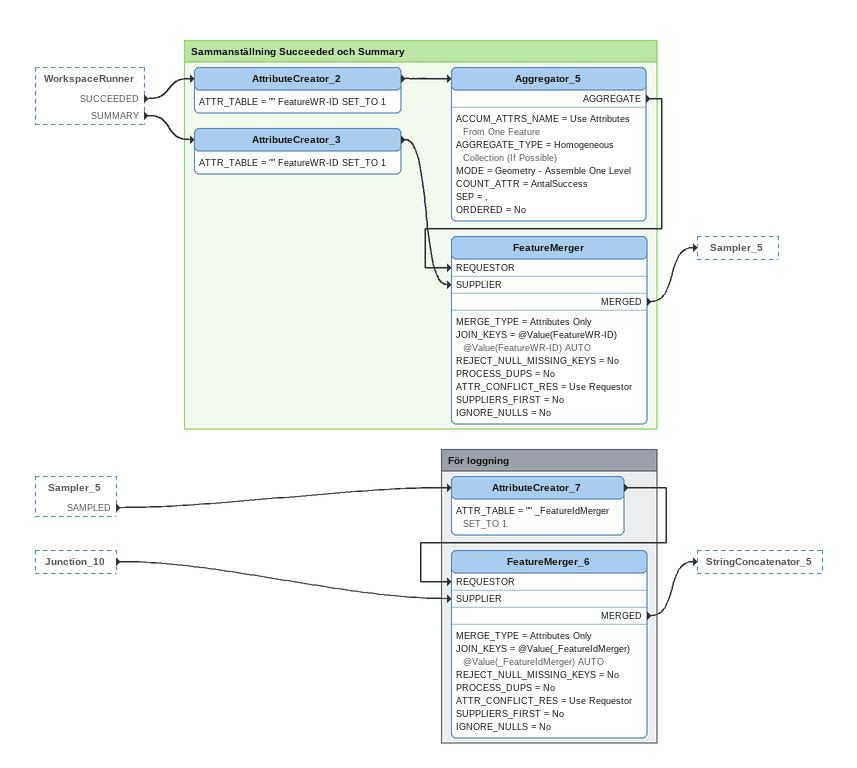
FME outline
WorkspaceRunner [outside]
    SUCCEEDED -> AttributeCreator_2
    SUMMARY -> AttributeCreator_3
Sampler_5 [outside]
    SAMPLED -> AttributeCreator_7
Junction_10 [outside]
    -> FeatureMerger_6 [SUPPLIER]

Bookmark: Sammanställning Succeeded och Summary
AttributeCreator_2
    ATTR_TABLE = "" FeatureWR-ID SET_TO 1
    -> Aggregator_5
Aggregator_5
    ACCUM_ATTRS_NAME = Use Attributes From One Feature
    AGGREGATE_TYPE = Homogeneous Collection (If Possible)
    MODE = Geometry - Assemble One Level
    COUNT_ATTR = AntalSuccess
    SEP = ,
    ORDERED = No
    AGGREGATE -> FeatureMerger [REQUESTOR]
AttributeCreator_3
    ATTR_TABLE = "" FeatureWR-ID SET_TO 1
    -> FeatureMerger [SUPPLIER]
FeatureMerger
    MERGE_TYPE = Attributes Only
    JOIN_KEYS = @Value(FeatureWR-ID) @Value(FeatureWR-ID) AUTO
    REJECT_NULL_MISSING_KEYS = No
    PROCESS_DUPS = No
    ATTR_CONFLICT_RES = Use Requestor
    SUPPLIERS_FIRST = No
    IGNORE_NULLS = No
    MERGED -> Sampler_5

Bookmark: För loggning
AttributeCreator_7
    ATTR_TABLE = "" _FeatureIdMerger SET_TO 1
    -> FeatureMerger_6 [REQUESTOR]
FeatureMerger_6
    MERGE_TYPE = Attributes Only
    JOIN_KEYS = @Value(_FeatureIdMerger) @Value(_FeatureIdMerger) AUTO
    REJECT_NULL_MISSING_KEYS = No
    PROCESS_DUPS = No
    ATTR_CONFLICT_RES = Use Requestor
    SUPPLIERS_FIRST = No
    IGNORE_NULLS = No
    MERGED -> StringConcatenator_5
